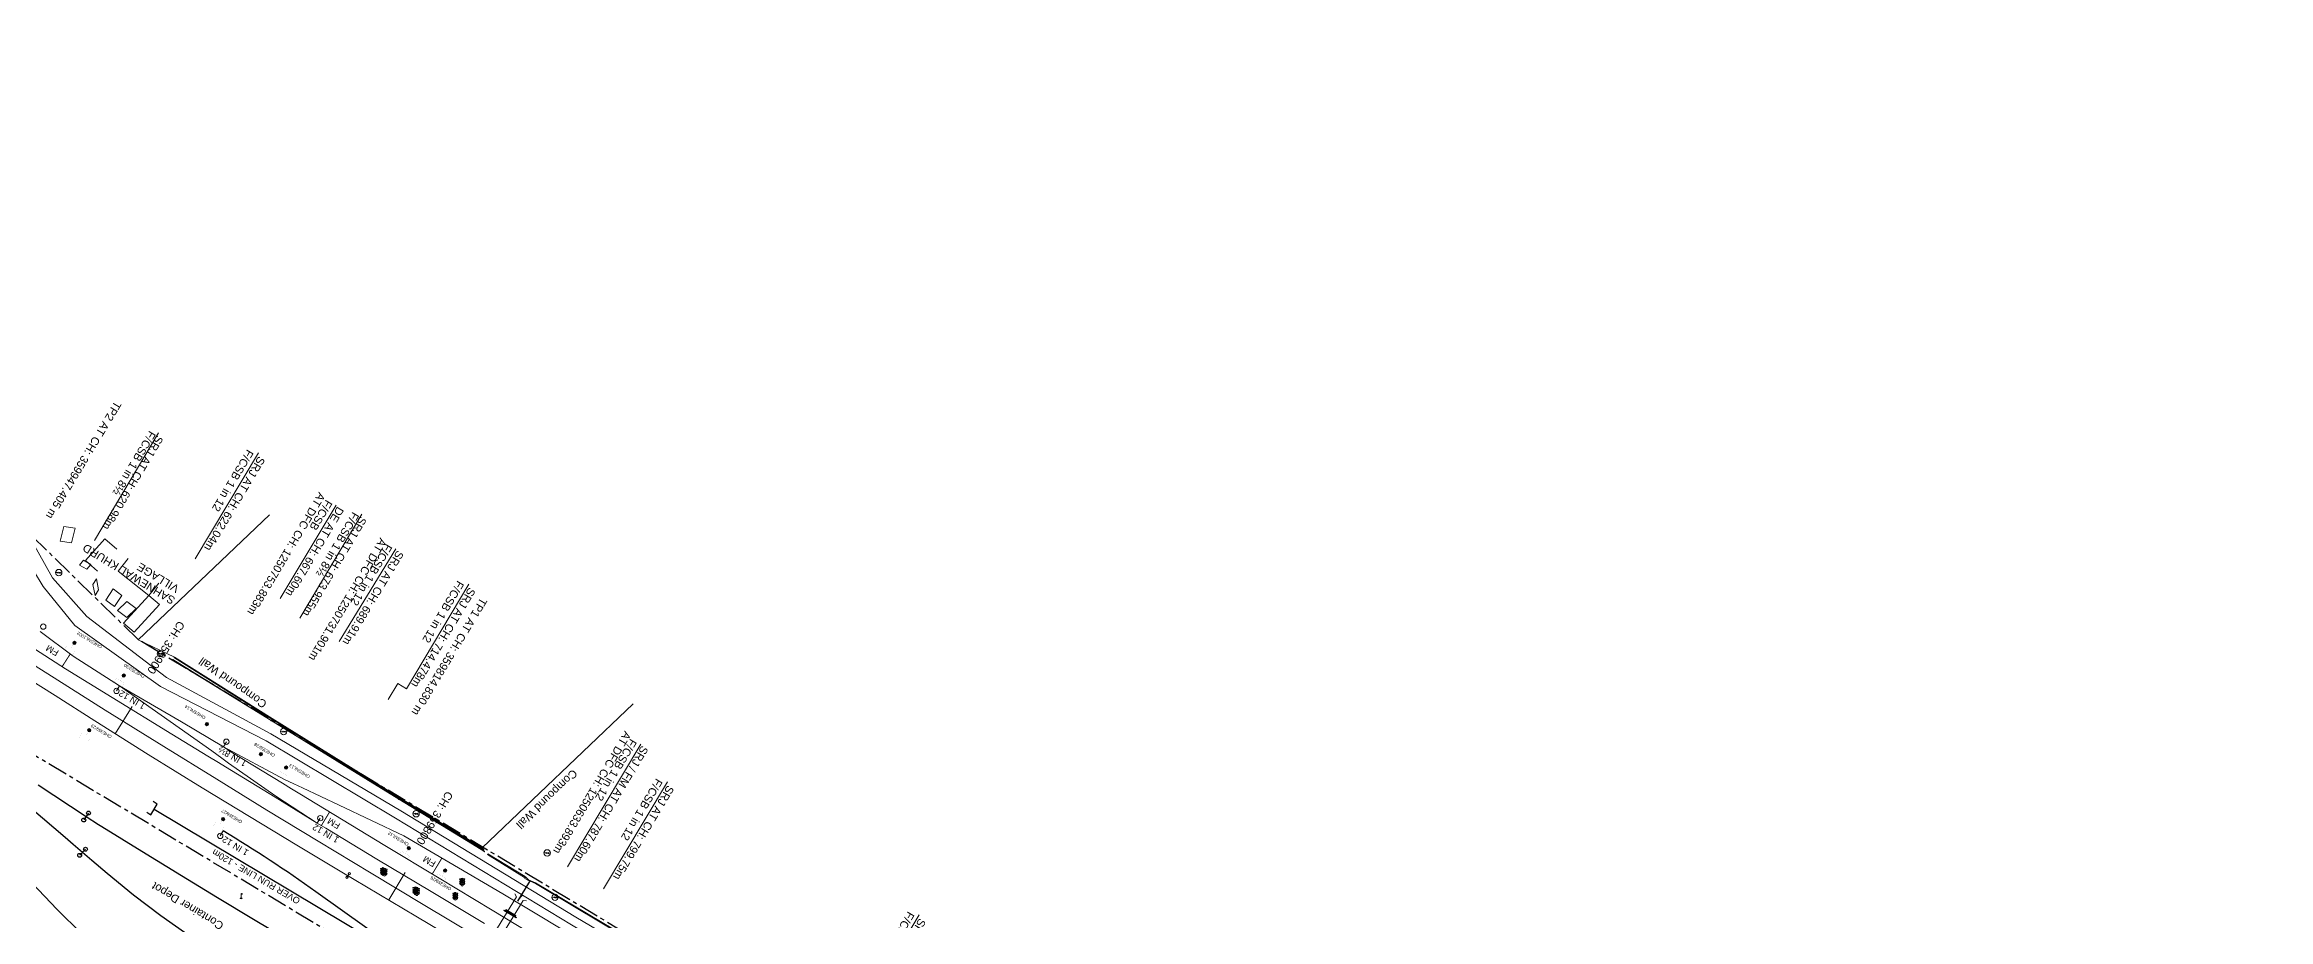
# Model space of a CAD drawing. Header units: metres. Extents: x 593168 to 611286, y 3401475 to 3412398.
# Drawn here: x 594166 to 594861, y 3411678 to 3411952 of the extents above; entities that cross this region are included whole.
import ezdxf
from ezdxf.enums import TextEntityAlignment as Align

# ---------------------------------------------------------------- set-up
doc = ezdxf.new("R2010")
doc.units = ezdxf.units.M
doc.header["$MEASUREMENT"] = 0
doc.linetypes.add('CENTER', pattern=[2, 1.25, -0.25, 0.25, -0.25])
for name, color, linetype, lineweight in [('CANAL BOTTOM', 5, 'Continuous', 0), ('Compound Wall', 251, 'Continuous', 0), ('Culvert Parapet', 7, 'Continuous', 0), ('Drain Bottom', 5, 'Continuous', 0), ('Drain Top', 5, 'Continuous', 0), ('Electric Pole', 251, 'Continuous', 0), ('Exg track', 7, 'Continuous', 0), ("EXG. TP CH's", 7, 'Continuous', 0), ('Existing IR Chainage', 7, 'Continuous', 0), ('Existing IR Track', 7, 'Continuous', 0), ('IR PROP. DETAILS', 190, 'Continuous', 18), ('Lamp_Post', 251, 'Continuous', 0), ('OHE MAST', 8, 'Continuous', 0), ('OHE MAST TEXT', 8, 'Continuous', 0), ('PROPOSED DFCC TRACK', 1, 'Continuous', 0), ('Residential Building Pucca', 251, 'Continuous', 0), ('Residential Building Semipucca', 251, 'Continuous', 0), ("SANEHWAL STN. SRJ'S", 251, 'Continuous', 0), ('Shed', 251, 'Continuous', 0), ('Side Details', 251, 'Continuous', 0), ('Sign Board', 251, 'Continuous', 0), ('Subroad Edge', 34, 'Continuous', 0), ('Text1', 251, 'Continuous', 0), ('Track', 7, 'Continuous', 30), ('Village Name', 7, 'Continuous', 0), ('Wing Wall', 7, 'Continuous', 0)]:
    doc.layers.add(name, color=color, linetype=linetype, lineweight=lineweight)
doc.layers.add('Existing Railway Boundary', color=7, linetype='CENTER')
doc.styles.get("Standard").update_dxf_attribs({"font": 'arial.ttf'})
doc.styles.add('Style-Arial', font='arial.ttf')
doc.styles.add('Vill txt', font='arial.ttf', dxfattribs={"height": 3})
doc.dimstyles.new('ISO-25', dxfattribs={"dimtxt": 2.5, "dimasz": 2.5, "dimexe": 1.25, "dimexo": 0.625, "dimtad": 1, "dimtxsty": 'Standard', "dimcen": 2.5, "dimadec": 0, "dimazin": 0, "dimtfac": 1, "dimtmove": 0, "dimatfit": 3, "dimfxl": 1, "dimarcsym": 0})

# ---------------------------------------------------------------- blocks, each defined once
blk = doc.blocks.new('EP')
blk.add_hatch(color=8).paths.add_polyline_path([(-0.21, -0.05), (-0.21, 0.16), (-0.93, -0.01), (-0.31, 0.07), (-0.31, -0.19), (0.31, 0), (0.31, -0.24), (0.94, -0.01), (0.41, -0.1), (0.43, 0.15)])
at = {"color": 8}
for p, q in [((-0.93, -0.01), (-0.21, 0.16)), ((-0.31, 0.07), (-0.93, -0.01)), ((-0.31, -0.19), (-0.31, 0.07)), ((0.31, 0), (-0.31, -0.19)), ((-0.21, 0.16), (-0.21, -0.05)), ((-0.21, -0.05), (0.43, 0.15)), ((0.31, -0.24), (0.31, 0)), ((0.43, 0.15), (0.41, -0.1)), ((0.94, -0.01), (0.31, -0.24)), ((0.41, -0.1), (0.94, -0.01))]:
    blk.add_line(p, q, dxfattribs=at)
blk.add_circle((0, 0), 1, dxfattribs=at)
blk = doc.blocks.new('LP')
for points in [[(0, 0), (0, 1.5)], [(0.25, 1.35), (0.44, 1.35)]]:
    blk.add_lwpolyline(points)
for centre, radius, start, end in [((0.07, 0.99), 0.519, 57.64249, 97.31648), ((0.34, 1.33), 0.094, 11.70118, 168.04763)]:
    blk.add_arc(centre, radius, start, end)
at = {"extrusion": (0, 0, -1)}
blk.add_ellipse((0, 0.01), major_axis=(0.308, 0), ratio=0.400495, dxfattribs=at)
blk.add_ellipse((0.35, 1.36), major_axis=(0.0017, 0.0438), ratio=0.461056, start_param=1.74022, end_param=4.575836)
blk = doc.blocks.new('SIG')
for color, points in [(1, [(-0.22, 0.42, 0.180295), (-0.01, 0.33, -0.00255), (0.01, 0.33, -0.00255), (0.02, 0.33, 0.180295), (0.23, 0.42, -0.002654), (0.25, 0.44, 0.184495), (0.33, 0.65, 1.000001), (-0.32, 0.65, 0.184495), (-0.24, 0.44, -0.002654)]), (2, [(0.23, -0.23, -0.002654), (0.25, -0.21, 0.184495), (0.33, 0.01, 1.000001), (-0.32, 0.01, 0.184495), (-0.24, -0.21, -0.002654), (-0.22, -0.23, 0.180295), (-0.01, -0.32, -0.00255), (0.01, -0.32, -0.00255), (0.02, -0.32, 0.180295)]), (3, [(0.23, -0.88, -0.002654), (0.25, -0.86, 0.184495), (0.33, -0.64, 1.000001), (-0.32, -0.64, 0.184495), (-0.24, -0.86, -0.002654), (-0.22, -0.88, 0.395599)])]:
    blk.add_hatch(color=color).paths.add_polyline_path(points)
for p, q in [((-0.31, 0.98), (-0.32, -0.9)), ((0.33, -0.9), (0.32, 0.98))]:
    blk.add_line(p, q)
for points in [[(-0.31, 0.98), (-0.81, 0.98, 0.198758), (-0.42, 0.41, 0.003814), (-0.31, 0.39, 0.003814)], [(-0.31, 0.33), (-0.81, 0.33, 0.198758), (-0.42, -0.23, 0.003727), (-0.32, -0.26, 0.003727)], [(0.32, 0.98), (0.82, 0.98, -0.198758), (0.44, 0.41, -0.003814), (0.32, 0.39, -0.003814)], [(0.32, 0.33), (0.82, 0.33, -0.198758), (0.44, -0.23, -0.003727), (0.33, -0.26, -0.003727)], [(-0.32, -0.32), (-0.81, -0.32, 0.198758), (-0.42, -0.88, 0.003639), (-0.32, -0.9)], [(0.33, -0.32), (0.82, -0.32, -0.198758), (0.44, -0.88, -0.003639), (0.33, -0.9)]]:
    blk.add_lwpolyline(points, format="xyb")
for centre, radius, start, end in [((0.01, 0.91), 0.324, 12.40488, 167.59512), ((0.01, 0.81), 0.357, 27.75781, 152.24219), ((0.01, -0.9), 0.324, 181.45715, 358.54285)]:
    blk.add_arc(centre, radius, start, end)
blk = doc.blocks.new('OHE MAST')
h = blk.add_hatch(color=256)
h.dxf.hatch_style = 1
edge = h.paths.add_edge_path()
edge.add_arc((0, 0), 0.514, 0, 360)
at = {"const_width": 0.01}
for points in [[(1.5, 3.5), (1.5, 2), (-1.5, 2), (-1.5, 3.5)], [(0, 2), (0, 0)]]:
    blk.add_lwpolyline(points, dxfattribs=at)
blk.add_circle((0, 0), 0.514)

msp = doc.modelspace()

# ---------------------------------------------------------------- linework, layer by layer
at = {"layer": 'Compound Wall'}
msp.add_polyline3d([(594350.0332, 3411745.6655, 255.8971), (594302.9111, 3411700.7428, 256.0991), (594277.1828, 3411716.3049, 257.3037), (594237.2728, 3411741.0925, 257.3177), (594206.7389, 3411760.2546, 256.1121), (594195.4356, 3411765.7513, 256.2), (594236.4781, 3411804.8142, 256.5309)], dxfattribs=at)
at = {"layer": 'Culvert Parapet'}
for points in [[(594316.1927, 3411691.1009, 256.9258), (594316.4809, 3411691.6704, 256.9268), (594317.3751, 3411690.7581, 256.9278), (594319.6121, 3411689.8167, 256.9318), (594319.5385, 3411689.5439, 256.9258), (594317.2049, 3411690.5851, 256.9298)], [(594309.6981, 3411681.1553, 256.8818), (594309.8266, 3411681.2705, 256.9098), (594313.6788, 3411678.9408, 256.8938), (594313.5486, 3411678.824, 256.8938)], [(594310.3508, 3411681.4491, 256.9198), (594313.4754, 3411679.6099, 256.9158), (594313.2982, 3411679.3324, 256.8998), (594310.1736, 3411681.1716, 256.8998)]]:
    msp.add_polyline3d(points, close=True, dxfattribs=at)
at = {"layer": 'Drain Bottom'}
for points in [[(594303.4409, 3411699.7043, 255.8241), (594276.9464, 3411716.0222, 255.8111), (594236.9993, 3411740.5341, 255.4322), (594206.2875, 3411759.5351, 255.7811)], [(594206.736, 3411760.1245, 255.7112), (594237.212, 3411740.9688, 255.4382), (594277.0251, 3411716.2434, 255.8191), (594303.3832, 3411700.1367, 255.7702)]]:
    msp.add_polyline3d(points, dxfattribs=at)
for p in [(594206.288, 3411759.535, 255.781), (594206.736, 3411760.125, 255.711), (594236.999, 3411740.534, 255.432), (594237.212, 3411740.969, 255.438), (594276.946, 3411716.022, 255.811), (594277.025, 3411716.243, 255.819), (594303.383, 3411700.137, 255.77), (594303.441, 3411699.704, 255.824)]:
    msp.add_point(p, dxfattribs=at)
at = {"layer": 'Drain Top'}
for points in [[(594206.1869, 3411759.4811, 256.6919), (594236.9525, 3411740.4829, 256.6199), (594276.8497, 3411715.8688, 256.6949), (594303.6062, 3411699.5484, 256.6529)], [(594303.2963, 3411700.2862, 255.7622), (594277.0382, 3411716.3289, 255.8111), (594237.2111, 3411741.0949, 255.8691), (594206.7352, 3411760.2507, 256.142)]]:
    msp.add_polyline3d(points, dxfattribs=at)
for p in [(594206.187, 3411759.481, 256.692), (594206.735, 3411760.251, 256.142), (594236.952, 3411740.483, 256.62), (594237.211, 3411741.095, 255.869), (594276.85, 3411715.869, 256.695), (594277.038, 3411716.329, 255.811), (594303.296, 3411700.286, 255.762), (594303.606, 3411699.548, 256.653)]:
    msp.add_point(p, dxfattribs=at)
at = {"layer": 'Exg track'}
for p, q in [((594189.6029, 3411751.2922), (594188.6782, 3411749.7378)), ((594222.0623, 3411732.3151), (594222.9871, 3411733.8695)), ((594251.3883, 3411708.429), (594252.313, 3411709.9834))]:
    msp.add_line(p, q, dxfattribs=at)
at = {"layer": 'Exg track', "const_width": 0.3}
for points, elevation in [([(594174.2408, 3411761.3254), (594171.658, 3411757.3071)], 256.7649), ([(594255.2195, 3411711.9161), (594252.6628, 3411707.6628)], 256.7739)]:
    msp.add_lwpolyline(points, dxfattribs=dict(at, elevation=elevation))
msp.add_lwpolyline([(594290.3149, 3411697.5029), (594287.2885, 3411692.4782)], dxfattribs=at)
at = {"layer": 'Exg track'}
for centre in [(594165.7734, 3411769.8279), (594188.6782, 3411749.7378), (594222.9871, 3411733.8695), (594252.313, 3411709.9834)]:
    msp.add_circle(centre, 0.8325, dxfattribs=at)
at = {"layer": "EXG. TP CH's", "color": 7, "lineweight": 0, "flags": 128}
msp.add_lwpolyline([(594260.6428, 3411691.467), (594261.3838, 3411692.6603)], dxfattribs=at)
at = {"layer": "EXG. TP CH's", "color": 7, "lineweight": 0}
for centre in [(594260.6428, 3411691.467), (594261.3838, 3411692.6603)]:
    msp.add_circle(centre, 0.375, dxfattribs=at)
at = {"layer": 'Existing IR Chainage', "color": 7, "linetype": 'Continuous', "lineweight": 13, "flags": 128}
for points in [[(594193.5998, 3411744.8531), (594188.2848, 3411736.3825)], [(594278.8736, 3411693.0288), (594273.7382, 3411684.4481)]]:
    msp.add_lwpolyline(points, dxfattribs=at)
at = {"layer": 'Existing IR Track', "color": 0, "flags": 128}
for points in [[(594317.3967, 3411674.3946), (594306.037, 3411681.1861), (594289.4233, 3411691.1924), (594272.4905, 3411701.3909), (594256.579, 3411711.0876), (594245.9434, 3411717.5692), (594243.3448, 3411719.1434), (594240.5681, 3411720.8876), (594224.9436, 3411730.4268), (594222.0623, 3411732.3151), (594208.9531, 3411740.054), (594203.7578, 3411743.0679), (594189.6029, 3411751.2922), (594175.1556, 3411760.6486), (594164.8487, 3411768.2735)], [(594303.6159, 3411677.0347), (594286.9449, 3411687.0555), (594270.0503, 3411697.2111), (594254.0287, 3411706.8418), (594251.3883, 3411708.429), (594238.2279, 3411716.5092), (594222.7145, 3411726.0323), (594220.5141, 3411727.3514), (594217.2311, 3411729.4075), (594205.9736, 3411736.2697), (594187.296, 3411747.6437), (594172.7046, 3411756.6344), (594161.5646, 3411763.7947)], [(594251.3883, 3411708.429), (594238.4556, 3411716.8068), (594223.6286, 3411727.1738), (594221.5507, 3411728.7164), (594218.471, 3411730.9725), (594189.6029, 3411751.2922)], [(594332.625, 3411672.4152), (594320.5362, 3411679.6422), (594309.3474, 3411686.3339), (594292.508, 3411696.2176), (594278.4153, 3411704.4768), (594258.2359, 3411714.0295), (594246.7681, 3411719.458), (594244.053, 3411720.7242), (594241.1369, 3411722.1002), (594222.0623, 3411732.3151)]]:
    msp.add_lwpolyline(points, dxfattribs=at)
at = {"layer": 'Existing IR Track', "color": 0, "lineweight": 15, "flags": 128}
msp.add_lwpolyline([(594301.5499, 3411672.7762), (594284.5261, 3411683.0162), (594268.2067, 3411692.8326), (594251.6387, 3411702.8408), (594235.6558, 3411712.4963), (594219.9856, 3411722.146), (594203.4407, 3411732.3346), (594185.1351, 3411743.7705), (594170.3863, 3411753.0684), (594159.3252, 3411760.1143)], dxfattribs=at)
at = {"layer": 'Existing IR Track', "color": 0, "lineweight": 15, "elevation": 257.2056, "flags": 128}
msp.add_lwpolyline([(594161.3527, 3411753.4546), (594169.4891, 3411748.2714), (594181.8676, 3411740.3802), (594198.5313, 3411729.9075), (594215.4642, 3411719.4707), (594245.0442, 3411701.5618), (594259.0918, 3411693.1427), (594282.1972, 3411679.3861), (594318.1642, 3411657.9231)], dxfattribs=at)
at = {"layer": 'Existing Railway Boundary', "ltscale": 5}
for points in [[(595219.3757, 3411224.4926), (595139.956, 3411236.51), (595055.2514, 3411260.2607), (595055.2471, 3411260.3203), (595019.6301, 3411275.5296), (595019.8343, 3411275.5642), (594996.1386, 3411287.071), (594964.5551, 3411304.37), (594878.4143, 3411354.1285), (594195.4154, 3411765.8048), (594139.4384, 3411820.4266), (594013.2418, 3411902.9335), (593973.1737, 3411931.7423), (593936.2204, 3411951.7466)], [(594292.963, 3411651.7042), (594143.476, 3411741.3658)]]:
    msp.add_lwpolyline(points, dxfattribs=at)
at = {"layer": 'IR PROP. DETAILS', "lineweight": 13}
msp.add_line((594222.0003, 3411705.997), (594221.0756, 3411704.4426), dxfattribs=at)
at = {"layer": 'IR PROP. DETAILS', "lineweight": 13, "flags": 128}
for points in [[(594257.2486, 3411807.8332), (594239.7698, 3411778.5846)], [(594275.9494, 3411794.1217), (594258.216, 3411765.1427)], [(594352.4805, 3411733.0632), (594329.6184, 3411694.8064)]]:
    msp.add_lwpolyline(points, dxfattribs=at)
at = {"layer": 'IR PROP. DETAILS', "lineweight": 30}
for points in [[(594198.1378, 3411711.8428), (594199.4254, 3411711.0733), (594201.4014, 3411714.3799), (594200.1138, 3411715.1493)], [(594421.9153, 3411580.2998), (594200.4134, 3411712.7266)]]:
    msp.add_lwpolyline(points, dxfattribs=at)
msp.add_lwpolyline([(594303.3937, 3411651.1588, -0.01961253), (594274.4678, 3411670.1651), (594250.9423, 3411686.9796, 0.01962351), (594221.9997, 3411705.9959)], format="xyb", dxfattribs=at)
at = {"layer": 'IR PROP. DETAILS', "lineweight": 13}
msp.add_circle((594221.0756, 3411704.4426), 0.8325, dxfattribs=at)
at = {"layer": 'PROPOSED DFCC TRACK', "color": 7, "linetype": 'Continuous', "flags": 128}
for points, elevation in [([(594298.5685, 3411662.8392), (594299.8046, 3411662.8229), (594313.6451, 3411685.4071), (594313.0662, 3411686.2862)], -0.0005), ([(594302.4256, 3411660.5697), (594301.8499, 3411661.6637), (594315.6904, 3411684.248), (594316.7364, 3411684.1313)], 0.0005)]:
    msp.add_lwpolyline(points, dxfattribs=dict(at, elevation=elevation))
at = {"layer": 'Residential Building Pucca'}
for points in [[(594175.7646, 3411800.5706, 259.0852), (594174.5619, 3411795.9914, 259.0522), (594171.0389, 3411796.5896, 257.9645), (594172.2417, 3411801.169, 257.9645)], [(594194.2159, 3411768.1096, 257.7896), (594190.8939, 3411770.9276, 257.8186), (594198.7683, 3411779.5494, 258.1445), (594202.0903, 3411776.7313, 258.1445)]]:
    msp.add_polyline3d(points, close=True, dxfattribs=at)
msp.add_polyline3d([(594182.7579, 3411787.2103, 258.4964), (594179.0053, 3411790.5123, 258.4964), (594184.9779, 3411797.3002, 257.5136), (594188.7306, 3411793.9982, 257.5136)], dxfattribs=at)
at = {"layer": 'Residential Building Semipucca'}
msp.add_polyline3d([(594201.8853, 3411783.457, 258.1445), (594198.7683, 3411779.5494, 258.1445), (594189.1623, 3411787.2118, 258.2484), (594192.2793, 3411791.1194, 258.2484)], dxfattribs=at)
at = {"layer": "SANEHWAL STN. SRJ'S", "lineweight": 13, "flags": 128}
for points in [[(594201.8036, 3411830.3503), (594181.7965, 3411796.7425)], [(594232.9782, 3411824.1538), (594213.2834, 3411791.0706)], [(594265.3254, 3411804.9882), (594245.9874, 3411772.5043)], [(594298.7223, 3411783.1395), (594279.2335, 3411750.4023), (594276.5351, 3411752.02), (594273.582, 3411747.0942)], [(594360.7591, 3411721.3343), (594340.8505, 3411687.8919)], [(594439.4441, 3411679.775), (594416.6465, 3411641.4797)]]:
    msp.add_lwpolyline(points, dxfattribs=at)
at = {"layer": 'Shed'}
for points in [[(594180.6743, 3411789.2819, 257.5346), (594179.4033, 3411787.8088, 257.0208), (594177.0711, 3411789.074, 257.2797), (594178.3857, 3411790.5976, 257.2797)], [(594181.9665, 3411779.545, 256.7549), (594181.2952, 3411782.969, 256.5639), (594182.4138, 3411784.766, 256.8138), (594183.0861, 3411781.3369, 256.8138)], [(594188.0351, 3411776.1203, 256.6339), (594185.3236, 3411778.1331, 256.9258), (594187.5856, 3411781.6328, 256.8288), (594190.3072, 3411779.6124, 256.8288)], [(594189.0204, 3411774.8713, 257.1348), (594191.9345, 3411772.7173, 257.3327), (594194.8241, 3411775.5275, 258.2664), (594191.9057, 3411777.6847, 258.2664)]]:
    msp.add_polyline3d(points, close=True, dxfattribs=at)
at = {"layer": 'Subroad Edge'}
for points in [[(594741.3132, 3411431.1755, 256.366), (594624.0587, 3411501.0332, 256.14), (594563.9086, 3411537.0264, 256.121), (594492.3074, 3411580.1653, 256.196), (594425.254, 3411620.5933, 256.132), (594413.1004, 3411627.8898, 256.0831), (594390.6829, 3411641.0931, 256.0761), (594330.8517, 3411676.6707, 256.183), (594275.8019, 3411709.961, 256.22), (594235.3906, 3411734.1183, 256.184), (594202.4252, 3411751.0938, 256.409), (594175.6376, 3411770.1478, 256.412), (594165.7046, 3411782.3655, 256.297), (594156.6771, 3411797.4123, 256.159), (594123.5115, 3411827.4402, 256.367), (594101.8387, 3411841.914, 256.5059), (594081.7943, 3411855.4943, 256.9168), (594063.7375, 3411866.4897, 256.8408), (594025.8282, 3411889.3214, 256.7929)], [(594743.4914, 3411433.5636, 256.252), (594625.8162, 3411503.3334, 256.1021), (594565.4057, 3411539.8208, 256.0261), (594494.0908, 3411582.2968, 256.191), (594426.3824, 3411623.0386, 256.0981), (594414.3151, 3411630.279, 256.0251), (594392.0459, 3411643.6024, 256.0181), (594332.2068, 3411679.0563, 256.141), (594277.4658, 3411712.2587, 256.196), (594236.9134, 3411736.3523, 256.168), (594204.317, 3411753.9367, 256.188), (594179.417, 3411772.9736, 256.324), (594168.7041, 3411785.0447, 256.251), (594160.2137, 3411800.1846, 256.271), (594124.6682, 3411830.2902, 256.418), (594103.7824, 3411844.1325, 256.5319), (594084.0928, 3411858.7686, 256.8268), (594068.7511, 3411869.013, 256.7349), (594027.3444, 3411891.9881, 256.8348)]]:
    msp.add_polyline3d(points, dxfattribs=at)
at = {"layer": 'Track', "flags": 128}
for points in [[(594164.169, 3411720.3516), (594179.1891, 3411710.5089), (594183.0505, 3411708.043), (594184.115, 3411707.3875), (594196.5672, 3411699.6504), (594209.01, 3411692.0219), (594220.1968, 3411685.2016), (594231.4245, 3411678.4229), (594242.7933, 3411671.6242)], [(594158.5029, 3411716.0985), (594172.617, 3411703.9981), (594175.1547, 3411701.8279), (594180.9883, 3411696.8379), (594185.7869, 3411692.7748), (594193.9933, 3411686.0068), (594202.517, 3411679.5778), (594211.6298, 3411673.1502)], [(594179.9135, 3411711.5766), (594178.4379, 3411709.4133)], [(594178.9756, 3411700.2799), (594177.1674, 3411698.3858)], [(594162.4574, 3411689.5753), (594170.0313, 3411681.5296), (594177.8524, 3411673.8407)]]:
    msp.add_lwpolyline(points, dxfattribs=at)
at = {"layer": 'Track'}
for centre in [(594178.4379, 3411709.4133), (594179.9135, 3411711.5766), (594177.1674, 3411698.3858), (594178.9756, 3411700.2799)]:
    msp.add_circle(centre, 0.6073, dxfattribs=at)
at = {"layer": 'Wing Wall'}
msp.add_polyline3d([(594316.1627, 3411691.4601, 256.6849), (594316.365, 3411691.7403, 256.7079), (594304.693, 3411698.8226, 256.223), (594304.5779, 3411698.6255, 256.226)], close=True, dxfattribs=at)
msp.add_polyline3d([(594566.7658, 3411541.9324, 256.6079), (594744.8882, 3411435.4281, 256.4859), (594745.0535, 3411435.6549, 256.5019), (594566.907, 3411542.2043, 256.6069), (594427.6473, 3411625.4311, 256.285), (594393.1334, 3411645.9859, 256.411), (594319.6121, 3411689.8167, 256.9318), (594319.5385, 3411689.5439, 256.9258), (594392.9339, 3411645.7499, 256.42), (594427.4322, 3411625.1571, 256.31), (594566.7658, 3411541.9324, 256.6079)], dxfattribs=at)

# ---------------------------------------------------------------- block references
at = {"layer": 'Electric Pole', "xscale": 0.9997078270007302, "yscale": 0.9997078270007302, "zscale": 0.9997078270007302}
for p in [(594170.6257, 3411786.7159, 256.2111), (594202.3474, 3411761.372, 257.4777), (594240.8953, 3411737.0548, 257.7666), (594282.273, 3411711.369, 257.9765), (594323.2093, 3411699.1187, 258.3714), (594325.6642, 3411685.242, 259.2321)]:
    msp.add_blockref('EP', p, dxfattribs=at)
at = {"layer": 'Lamp_Post', "xscale": 0.9997078270007302, "yscale": 0.9997078270007302, "zscale": 0.9997078270007302}
msp.add_blockref('LP', (594227.5691, 3411684.9251, 259.1952), dxfattribs=at)
at = {"layer": 'OHE MAST', "rotation": 149.0208306544456}
for p in [(594175.5046, 3411764.7414), (594190.9481, 3411754.5483), (594216.9186, 3411739.3904), (594180.1602, 3411737.4729), (594233.7914, 3411729.9894), (594241.6338, 3411725.7952), (594221.9679, 3411709.6718), (594279.9846, 3411700.6509), (594291.3333, 3411693.5992)]:
    msp.add_blockref('OHE MAST', p, dxfattribs=at)
at = {"layer": 'Sign Board', "xscale": 0.9997078270007302, "yscale": 0.9997078270007302, "zscale": 0.9997078270007302}
for p in [(594271.9144, 3411693.3059, 258.3654), (594272.385, 3411693.046, 258.7543), (594282.0321, 3411687.2932, 258.2034), (594282.4968, 3411686.9987, 258.2844), (594294.5022, 3411685.5548, 256.9058), (594296.6647, 3411690.0068, 256.8748)]:
    msp.add_blockref('SIG', p, dxfattribs=at)

# ---------------------------------------------------------------- texts
at = {"layer": 'Exg track'}
for s, p in [('FM', (594170.849, 3411762.2252, -256.8085)), ('1 IN 12', (594197.9463, 3411745.5645, 342.4782)), ('1 IN 8½', (594229.5891, 3411727.6337)), ('1 IN 12', (594258.4483, 3411703.7924, 342.4782)), ('FM', (594258.7918, 3411708.1903, 0)), ('FM', (594288.6362, 3411696.3015, 0))]:
    msp.add_text(s, height=2, rotation=149.7978573, dxfattribs=at).set_placement(p)
at = {"layer": "EXG. TP CH's", "color": 7, "lineweight": 0, "char_height": 2.5, "attachment_point": 6, "rotation": 239, "line_spacing_factor": 0.60024, "style": 'Style-Arial'}
for s, insert in [('TP2 AT CH: 359947.405 m', (594167.5238, 3411803.7981)), ('TP1 AT CH: 359814.830 m', (594281.8107, 3411742.4072))]:
    msp.add_mtext(s, dxfattribs=dict(at, insert=insert))
at = {"layer": 'Existing IR Chainage', "color": 7, "lineweight": 0, "char_height": 2.5, "attachment_point": 6, "line_spacing_factor": 0.60036, "style": 'Style-Arial'}
for s, insert, rotation in [('CH: 359900', (594199.1772, 3411755.405), 237.8934527), ('CH: 359800', (594283.2939, 3411702.0374), 239.1003879)]:
    msp.add_mtext(s, dxfattribs=dict(at, insert=insert, rotation=rotation))
at = {"layer": 'IR PROP. DETAILS', "color": 10, "style": 'Style-Arial'}
for s, p in [('AT DFC CH: 1250753.883m', (594251.9007, 3411812.0414)), ('AT DFC CH: 1250731.901m', (594271.0428, 3411797.7612)), ('AT DFC CH: 1250633.893m', (594347.4482, 3411737.4161))]:
    msp.add_text(s, height=2.5, rotation=239.1376746, dxfattribs=at).set_placement(p)
at = {"layer": 'IR PROP. DETAILS'}
for s, rotation, p in [('OVER RUN LINE - 120m', 149.7978573, (594246.2608, 3411684.7304, -257.7411)), ('1 IN 12', 148.4552434, (594230.1717, 3411699.7681))]:
    msp.add_text(s, height=2, rotation=rotation, dxfattribs=at).set_placement(p)
at = {"layer": 'IR PROP. DETAILS', "lineweight": 13, "char_height": 2.5, "width": 48.267487, "attachment_point": 4, "rotation": 239.1376746, "line_spacing_factor": 0.648, "style": 'Style-Arial'}
for s, insert in [('\\pxsm1;DE AT CH: 667.60m \\PF/CSB', (594256.9625, 3411808.0041)), ('\\pxsm1;SRJ AT CH: 689.91m \\PF/CSB 1 in 12', (594275.6633, 3411794.2927)), ('\\pxsm1;SRJ / FM AT CH: 787.60m \\PF/CSB 1 in 12', (594352.0688, 3411733.3092))]:
    msp.add_mtext(s, dxfattribs=dict(at, insert=insert))
at = {"layer": 'OHE MAST TEXT'}
for s, p in [('OHESNL1002', (594184.287, 3411763.7727, 257.81)), ('OHE359/30', (594197.5822, 3411754.5608, 257.872)), ('OHESNL14', (594216.6153, 3411741.6643, 259.14)), ('OHE359/29', (594187.3122, 3411735.6905, 257.996)), ('OHE359/28', (594238.271, 3411729.8879, 259.969)), ('OHESNL13', (594249.2545, 3411723.2622, 259.328)), ('OHE359/27', (594228.0686, 3411709.106, 260.566)), ('OHESNL12', (594280.0757, 3411702.0707, 258.129)), ('OHE359/26', (594293.39, 3411688.1619, 258.068))]:
    msp.add_text(s, height=1, rotation=149, dxfattribs=at).set_placement(p)
at = {"layer": "SANEHWAL STN. SRJ'S", "lineweight": 13, "char_height": 2.5, "width": 48.267487, "attachment_point": 4, "rotation": 239.2342603, "line_spacing_factor": 0.648, "style": 'Style-Arial'}
for s, insert in [('SRJ AT CH: 620.98m \\PF/CSB 1 in 8½', (594201.1667, 3411829.9319)), ('\\pxsm1;SRJ AT CH: 622.04m \\PF/CSB 1 in 12', (594232.3413, 3411823.7354)), ('SRJ AT CH: 673.955m \\PF/CSB 1 in 8½', (594264.6885, 3411804.5698)), ('\\pxsm1;SRJ AT CH: 714.478m \\PF/CSB 1 in 12', (594298.0854, 3411782.721)), ('\\pxsm1;SRJ AT CH: 799.75m \\PF/CSB 1 in 12', (594360.1222, 3411720.9159)), ('\\pxsm1;SRJ AT CH: 889.936m \\PF/CSB 1 in 12', (594438.8072, 3411679.3566))]:
    msp.add_mtext(s, dxfattribs=dict(at, insert=insert))
at = {"layer": 'Side Details'}
msp.add_text('Container Depot', height=2.5, rotation=149, dxfattribs=at).set_placement((594222.4062, 3411677.0347, 613.7163))
at = {"layer": 'Text1'}
for rotation, p in [(145.0651476, (594235.8937, 3411746.1929, 156.3202)), (145.0651476, (594235.8937, 3411746.1929, 156.3202)), (223.8957249, (594331.2065, 3411725.4418, 156.3202)), (223.8957249, (594331.2065, 3411725.4418, 156.3202))]:
    msp.add_text('Compound Wall', height=2.5, rotation=rotation, dxfattribs=at).set_placement(p)
at = {"layer": 'Village Name', "style": 'Vill txt'}
for s, p in [('SAHNEWAL KHURD', (594192.5235, 3411786.2394, 743.874)), ('VILLAGE', (594201.636, 3411785.1036, 743.874))]:
    msp.add_text(s, height=2.5, rotation=148.7188936, dxfattribs=at).set_placement(p, align=Align.MIDDLE_CENTER)

# ---------------------------------------------------------------- leaders
at = {"layer": 'CANAL BOTTOM'}
msp.add_leader([(594314.0976, 3411684.0448, 0.0288), (594317.8012, 3411690.1956, 0.0288)], dimstyle='ISO-25', override={"dimtxt": 3, "dimasz": 2.5, "dimgap": 0.625, "dimtad": 0, "dimdec": 3, "dimzin": 2, "dimtdec": 3}, dxfattribs=at)

doc.saveas('drawing.dxf')
